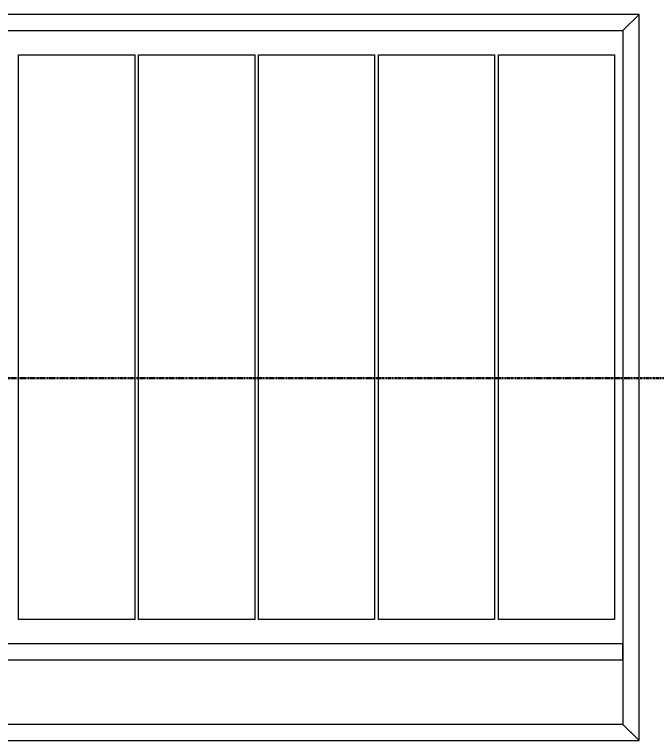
# Model space of a CAD drawing. Header units: millimetres. Extents: x -853432 to -773672, y -18171 to 22484.
# Drawn here: x -827919 to -825925, y -2721 to -471 of the extents above; entities that cross this region are included whole.
import ezdxf
from ezdxf.xclip import XClip

# ---------------------------------------------------------------- set-up
doc = ezdxf.new("R2010")
doc.units = ezdxf.units.MM
doc.header["$XCLIPFRAME"] = 0
doc.linetypes.add('DPA_Grid _ Level 100', pattern=[10, 5.5, -1.6, 1.3, -1.6])
for name, color, linetype in [('000 - WIPEOUT', 250, 'Continuous'), ('A04_TUBE SERIES', 2, 'Continuous'), ('A11_ALU.SOLID SHEET', 2, 'Continuous')]:
    doc.layers.add(name, color=color, linetype=linetype)
doc.layers.add('G-ANNO-SECL', color=3, linetype='Continuous', lineweight=9)

# ---------------------------------------------------------------- blocks, each defined once
blk = doc.blocks.new('*U642')
blk.add_attdef('EXTR.OVL-LENGTH_', (-25, -59.1), '', height=5)
blk.add_wipeout([(-25, 25), (25, -25), (25, 10722.5), (-25, 10722.5)]).dxf.layer = '000 - WIPEOUT'
at = {"layer": 'A04_TUBE SERIES', "color": 0}
blk.add_lwpolyline([(-25, 25), (25, -25), (25, 10722.5), (-25, 10722.5)], close=True, dxfattribs=at)
blk = doc.blocks.new('*U653')
blk.add_attdef('EXTR.OVL-LENGTH_', (-25, -59.1), '', height=5)
blk.add_wipeout([(-25, 25), (25, -25), (25, 2225), (-25, 2175)]).dxf.layer = '000 - WIPEOUT'
blk.add_point((0, 0))
at = {"layer": 'A04_TUBE SERIES', "color": 0}
blk.add_lwpolyline([(-25, 25), (25, -25), (25, 2225), (-25, 2175)], close=True, dxfattribs=at)
blk = doc.blocks.new('*U644')
blk.add_attdef('EXTR.OVL-LENGTH_', (-25, -59.1), '', height=5)
blk.add_wipeout([(-25, 0), (25, 0), (25, 10697.5), (-25, 10747.5)]).dxf.layer = '000 - WIPEOUT'
at = {"layer": 'A04_TUBE SERIES', "color": 0}
blk.add_lwpolyline([(-25, 0), (25, 0), (25, 10697.5), (-25, 10747.5)], close=True, dxfattribs=at)
blk = doc.blocks.new('*U652')
blk.add_attdef('EXTR.OVL-LENGTH_', (-25, -59.1), '', height=5)
blk.add_wipeout([(-25, 25), (25, -25), (25, 11022.5), (-25, 10972.5)]).dxf.layer = '000 - WIPEOUT'
at = {"layer": 'A04_TUBE SERIES', "color": 0}
blk.add_lwpolyline([(-25, 25), (25, -25), (25, 11022.5), (-25, 10972.5)], close=True, dxfattribs=at)
blk = doc.blocks.new('*U774')
at = {"color": 6}
blk.add_point((-37.5, 0), dxfattribs=at)
at = {"color": 3}
for points in [[(-875, 924), (875, 924), (875, 564), (-875, 564)], [(-875, 552), (875, 552), (875, 192), (-875, 192)], [(-875, -192), (875, -192), (875, -552), (-875, -552)], [(-875, -564), (875, -564), (875, -924), (-875, -924)]]:
    blk.add_wipeout(points, dxfattribs=at).dxf.layer = '000 - WIPEOUT'
at = {"layer": 'A11_ALU.SOLID SHEET', "color": 0, "linetype": 'ByBlock'}
for points in [[(875, 564), (-875, 564), (-875, 924), (875, 924)], [(875, 192), (-875, 192), (-875, 552), (875, 552)], [(875, -552), (-875, -552), (-875, -192), (875, -192)], [(875, -924), (-875, -924), (-875, -564), (875, -564)]]:
    blk.add_lwpolyline(points, close=True, dxfattribs=at)
at = {"color": 3}
blk.add_wipeout([(-875, 180), (875, 180), (875, -180), (-875, -180)], dxfattribs=at).dxf.layer = '000 - WIPEOUT'
at = {"layer": 'A11_ALU.SOLID SHEET', "color": 0, "linetype": 'ByBlock'}
blk.add_lwpolyline([(875, -180), (-875, -180), (-875, 180), (875, 180)], close=True, dxfattribs=at)
blk = doc.blocks.new('*U1212')
at = {"layer": 'A11_ALU.SOLID SHEET', "linetype": 'ByBlock'}
for name, p, rotation in [('*U644', (-92047, -4075.5), 270), ('*U774', (-82299.5, -5050.5), 90), ('*U642', (-92072, -6025.5), 270), ('*U652', (-92322, -6275.5), 270)]:
    blk.add_blockref(name, p, dxfattribs=dict(at, rotation=rotation))
blk.add_blockref('*U653', (-81324.5, -6275.5), dxfattribs=at)

msp = doc.modelspace()

# ---------------------------------------------------------------- block references
ref = msp.add_blockref('*U1212', (-744682.4, 3579))
XClip(ref).set_block_clipping_path([(-104690.1238047112, -9620.0029952966), (-34092.6543255156, 14392.9971737705)])

# ---------------------------------------------------------------- next in the draw order: linework, layer by layer
at = {"layer": 'G-ANNO-SECL', "linetype": 'DPA_Grid _ Level 100', "lineweight": 50}
msp.add_line((-851398.6, -1598.3), (-776606.5, -1598.3), dxfattribs=at)

doc.saveas('drawing.dxf')
